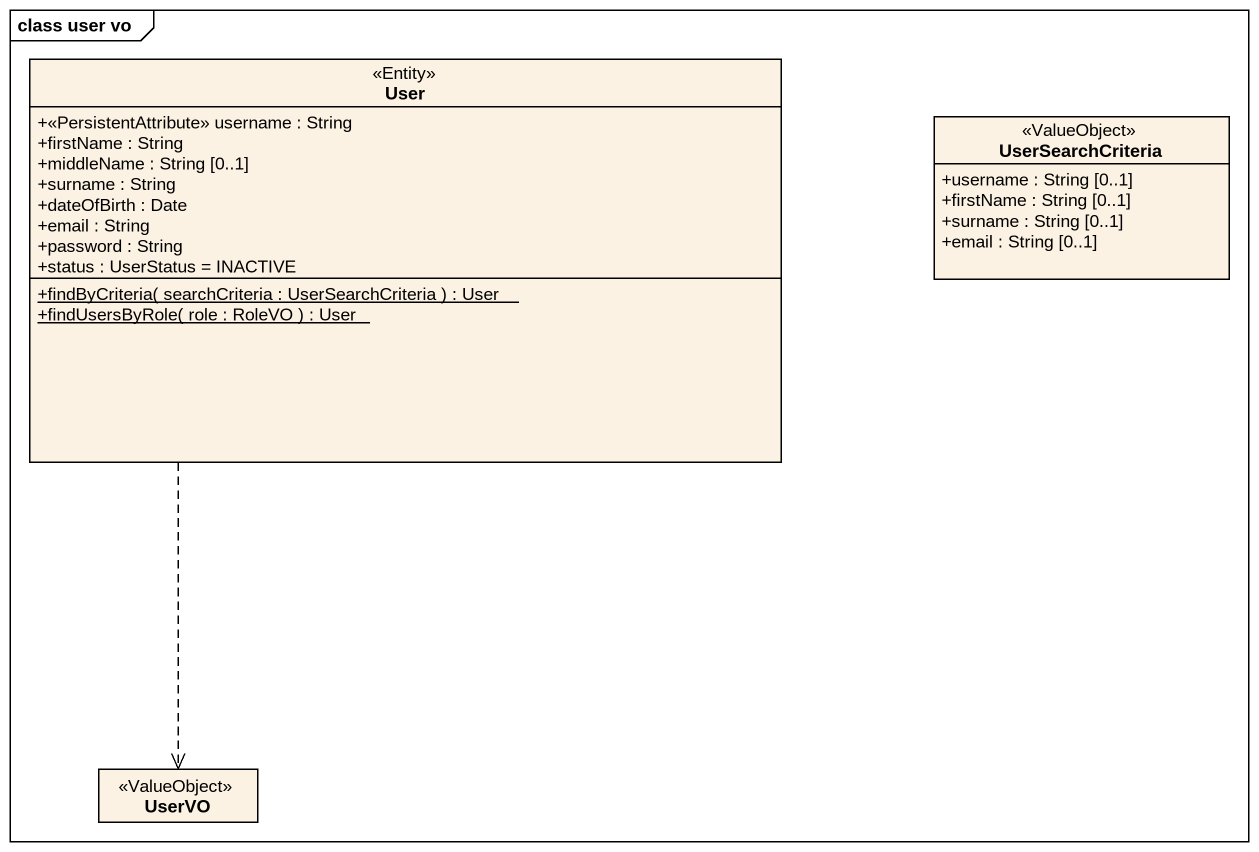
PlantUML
@startuml
mainframe class user vo
hide circle
hide empty members
skinparam classAttributeIconSize 0
class User <<Entity>> {
  +<<PersistentAttribute>> username : String
  +firstName : String
  +middleName : String [0..1]
  +surname : String
  +dateOfBirth : Date
  +email : String
  +password : String
  +status : UserStatus = INACTIVE
  {static} +findByCriteria( searchCriteria : UserSearchCriteria ) : User
  {static} +findUsersByRole( role : RoleVO ) : User
}
class UserSearchCriteria <<ValueObject>> {
  +username : String [0..1]
  +firstName : String [0..1]
  +surname : String [0..1]
  +email : String [0..1]
}
class UserVO <<ValueObject>>
User ..> UserVO
@enduml
